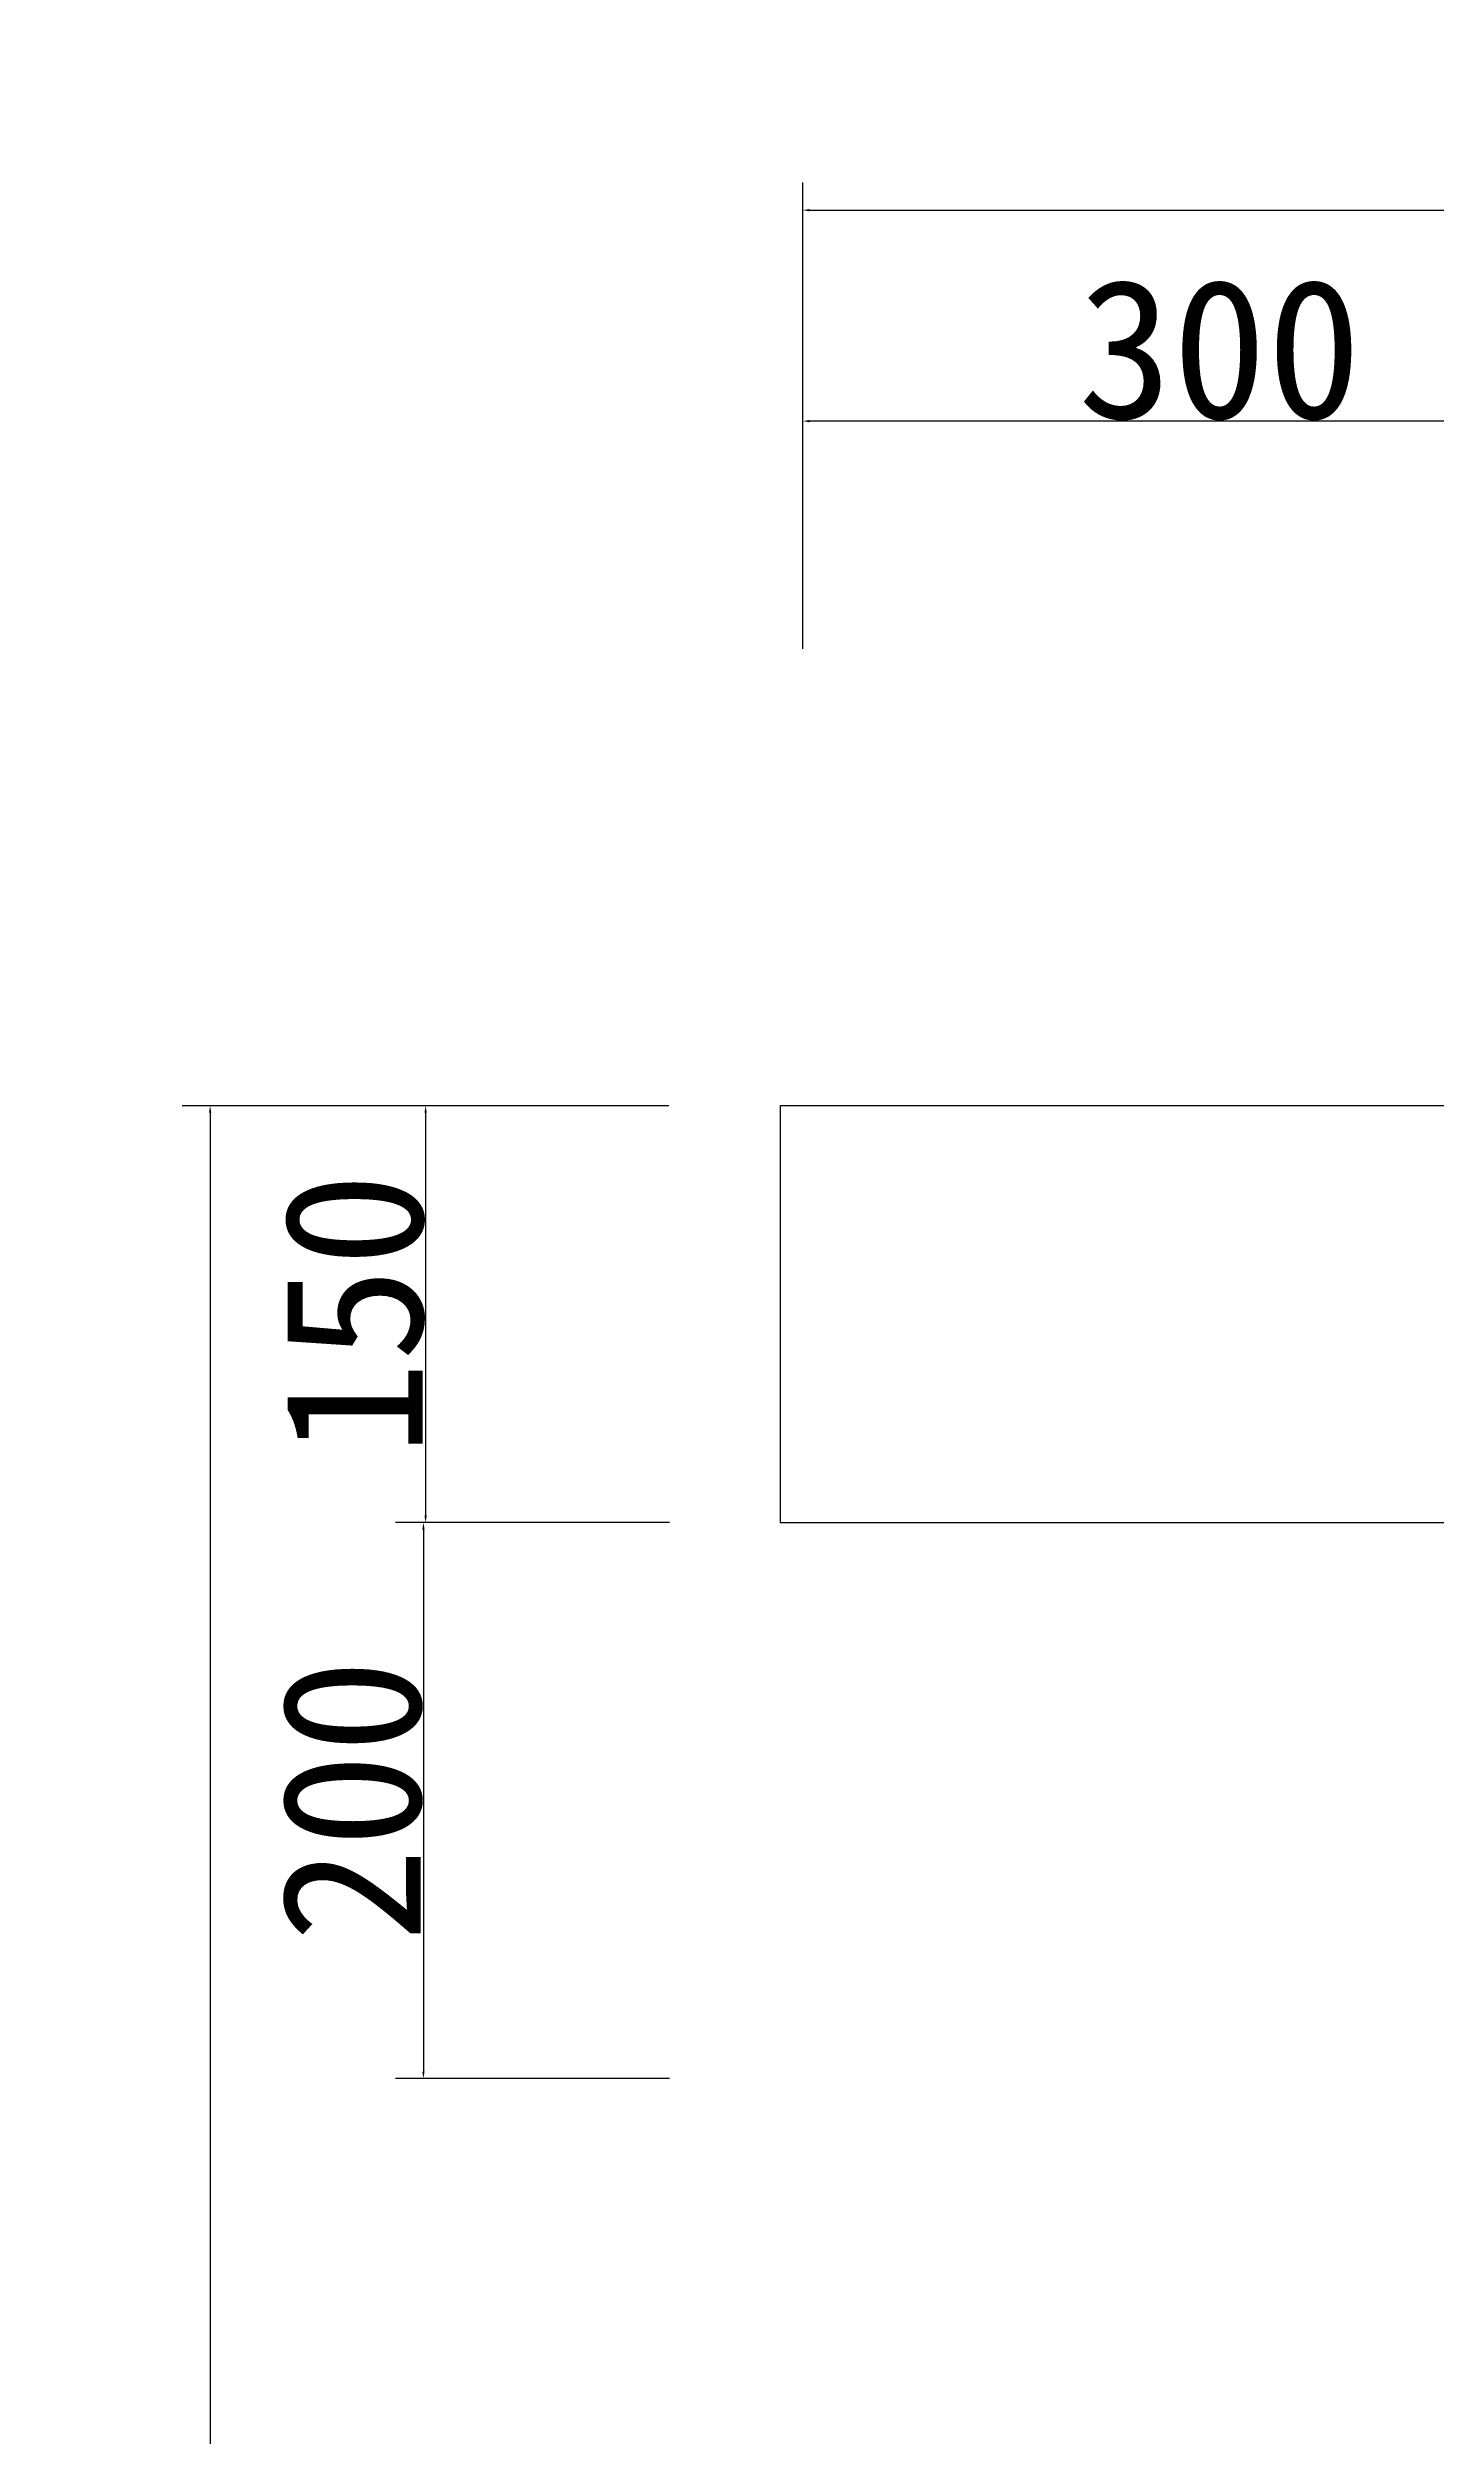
# Model space of a CAD drawing. Extents: x -6004 to -783, y 4539 to 8367.
# Drawn here: x -6004 to -5504, y 7226 to 8085 of the extents above; entities that cross this region are included whole.
import ezdxf

# ---------------------------------------------------------------- set-up
doc = ezdxf.new("R2010")
doc.units = 0
doc.layers.get('DEFPOINTS').update_dxf_attribs({"linetype": 'CONTINUOUS'})
doc.layers.add('LAYER2', color=7, linetype='CONTINUOUS')
doc.layers.add('标注', color=4, linetype='CONTINUOUS')
doc.styles.get("Standard").update_dxf_attribs({"font": '', "height": 50})
doc.styles.get('STANDARD').set_extended_font_data('KaiTi_GB2312')
doc.dimstyles.new('ISO-25', dxfattribs={"dimtxt": 2.5, "dimasz": 2.5, "dimexe": 10, "dimexo": 40, "dimtad": 1, "dimtxsty": 'STANDARD', "dimcen": 2.5, "dimazin": 3, "dimtfac": 1, "dimtmove": 0, "dimatfit": 3})

# ---------------------------------------------------------------- blocks, each defined once
blk = doc.blocks.new('*D113')
at = {"layer": 'DEFPOINTS', "color": 0}
for p in [(-3232.15, 8026.81), (-5732.15, 7910.9), (-3232.15, 7910.9)]:
    blk.add_point(p, dxfattribs=at)
at = {"layer": '标注', "color": 0}
for p, q in [((-5732.15, 7950.9), (-5732.15, 8036.81)), ((-3232.15, 7950.9), (-3232.15, 8036.81)), ((-5729.65, 8026.81), (-3234.65, 8026.81))]:
    blk.add_line(p, q, dxfattribs=at)
for points in [[(-5729.65, 8027.23), (-5729.65, 8026.39), (-5732.15, 8026.81)], [(-3234.65, 8027.23), (-3234.65, 8026.39), (-3232.15, 8026.81)]]:
    blk.add_solid(points, dxfattribs=at)
at = {"layer": '标注', "color": 0, "insert": (-4482.15, 8052.43), "char_height": 50, "attachment_point": 5}
blk.add_mtext('2500', dxfattribs=at)
blk = doc.blocks.new('*D114')
at = {"layer": 'DEFPOINTS', "color": 0}
for p in [(-5740.36, 7704.55), (-5945.5, 5224.55), (-5740.36, 5224.55)]:
    blk.add_point(p, dxfattribs=at)
at = {"layer": '标注', "color": 0}
for p, q in [((-5780.36, 7704.55), (-5955.5, 7704.55)), ((-5945.5, 7702.05), (-5945.5, 5227.05)), ((-5780.36, 5224.55), (-5955.5, 5224.55))]:
    blk.add_line(p, q, dxfattribs=at)
for points in [[(-5945.92, 7702.05), (-5945.08, 7702.05), (-5945.5, 7704.55)], [(-5945.92, 5227.05), (-5945.08, 5227.05), (-5945.5, 5224.55)]]:
    blk.add_solid(points, dxfattribs=at)
at = {"layer": '标注', "color": 0, "insert": (-5971.13, 6464.55), "char_height": 50, "attachment_point": 5, "rotation": 90}
blk.add_mtext('2480', dxfattribs=at)
blk = doc.blocks.new('*D115')
at = {"layer": 'DEFPOINTS', "color": 0}
for p in [(-5732.15, 7950.9), (-5732.15, 7829), (-5432.15, 7829)]:
    blk.add_point(p, dxfattribs=at)
at = {"layer": '标注', "color": 0}
for p, q in [((-5732.15, 7869), (-5732.15, 7960.9)), ((-5432.15, 7869), (-5432.15, 7960.9)), ((-5434.65, 7950.9), (-5729.65, 7950.9))]:
    blk.add_line(p, q, dxfattribs=at)
for points in [[(-5729.65, 7951.31), (-5729.65, 7950.48), (-5732.15, 7950.9)], [(-5434.65, 7951.31), (-5434.65, 7950.48), (-5432.15, 7950.9)]]:
    blk.add_solid(points, dxfattribs=at)
at = {"layer": '标注', "color": 0, "insert": (-5582.15, 7976.52), "char_height": 50, "attachment_point": 5}
blk.add_mtext('300', dxfattribs=at)
blk = doc.blocks.new('*D120')
at = {"layer": 'DEFPOINTS', "color": 0}
for p in [(-5740.36, 7704.55), (-5867.93, 7554.55), (-5740.36, 7554.55)]:
    blk.add_point(p, dxfattribs=at)
at = {"layer": '标注', "color": 0}
for p, q in [((-5780.36, 7704.55), (-5877.93, 7704.55)), ((-5867.93, 7702.05), (-5867.93, 7557.05)), ((-5780.36, 7554.55), (-5877.93, 7554.55))]:
    blk.add_line(p, q, dxfattribs=at)
for points in [[(-5868.35, 7702.05), (-5867.51, 7702.05), (-5867.93, 7704.55)], [(-5868.35, 7557.05), (-5867.51, 7557.05), (-5867.93, 7554.55)]]:
    blk.add_solid(points, dxfattribs=at)
at = {"layer": '标注', "color": 0, "insert": (-5893.56, 7629.55), "char_height": 50, "attachment_point": 5, "rotation": 90}
blk.add_mtext('150', dxfattribs=at)
blk = doc.blocks.new('*D121')
at = {"layer": 'DEFPOINTS', "color": 0}
for p in [(-5740.19, 7554.55), (-5868.72, 7354.55), (-5740.19, 7354.55)]:
    blk.add_point(p, dxfattribs=at)
at = {"layer": '标注', "color": 0}
for p, q in [((-5780.19, 7554.55), (-5878.72, 7554.55)), ((-5868.72, 7552.05), (-5868.72, 7357.05)), ((-5780.19, 7354.55), (-5878.72, 7354.55))]:
    blk.add_line(p, q, dxfattribs=at)
for points in [[(-5869.13, 7552.05), (-5868.3, 7552.05), (-5868.72, 7554.55)], [(-5869.13, 7357.05), (-5868.3, 7357.05), (-5868.72, 7354.55)]]:
    blk.add_solid(points, dxfattribs=at)
at = {"layer": '标注', "color": 0, "insert": (-5894.34, 7454.55), "char_height": 50, "attachment_point": 5, "rotation": 90}
blk.add_mtext('200', dxfattribs=at)

msp = doc.modelspace()

# ---------------------------------------------------------------- linework, layer by layer
at = {"layer": 'LAYER2', "ltscale": 10}
msp.add_lwpolyline([(-5740.36, 7554.546), (-3240.36, 7554.546), (-3240.36, 7704.546), (-5740.36, 7704.546)], close=True, dxfattribs=at)

# ---------------------------------------------------------------- dimensions: what is measured, and where the dimension line sits
at = {"layer": '标注'}
for base, p1, p2, picture, middle in [((-3232.145, 8026.809), (-5732.145, 7910.895), (-3232.145, 7910.895), '*D113', (-4482.145, 8052.434)), ((-5732.145, 7950.895), (-5432.145, 7829), (-5732.145, 7829), '*D115', (-5582.145, 7976.52))]:
    dim = msp.add_linear_dim(base=base, p1=p1, p2=p2, dimstyle='ISO-25', dxfattribs=at)
    dim.commit()
    dim.dimension.update_dxf_attribs({"geometry": picture, "text_midpoint": middle})
for base, p1, p2, picture, middle in [((-5945.5, 5224.546), (-5740.36, 7704.546), (-5740.36, 5224.546), '*D114', (-5971.125, 6464.546)), ((-5867.93, 7554.546), (-5740.36, 7704.546), (-5740.36, 7554.546), '*D120', (-5893.555, 7629.546)), ((-5868.718, 7354.546), (-5740.191, 7554.546), (-5740.191, 7354.546), '*D121', (-5894.343, 7454.546))]:
    dim = msp.add_linear_dim(base=base, p1=p1, p2=p2, angle=90, dimstyle='ISO-25', dxfattribs=at)
    dim.commit()
    dim.dimension.update_dxf_attribs({"geometry": picture, "text_midpoint": middle})

doc.saveas('drawing.dxf')
